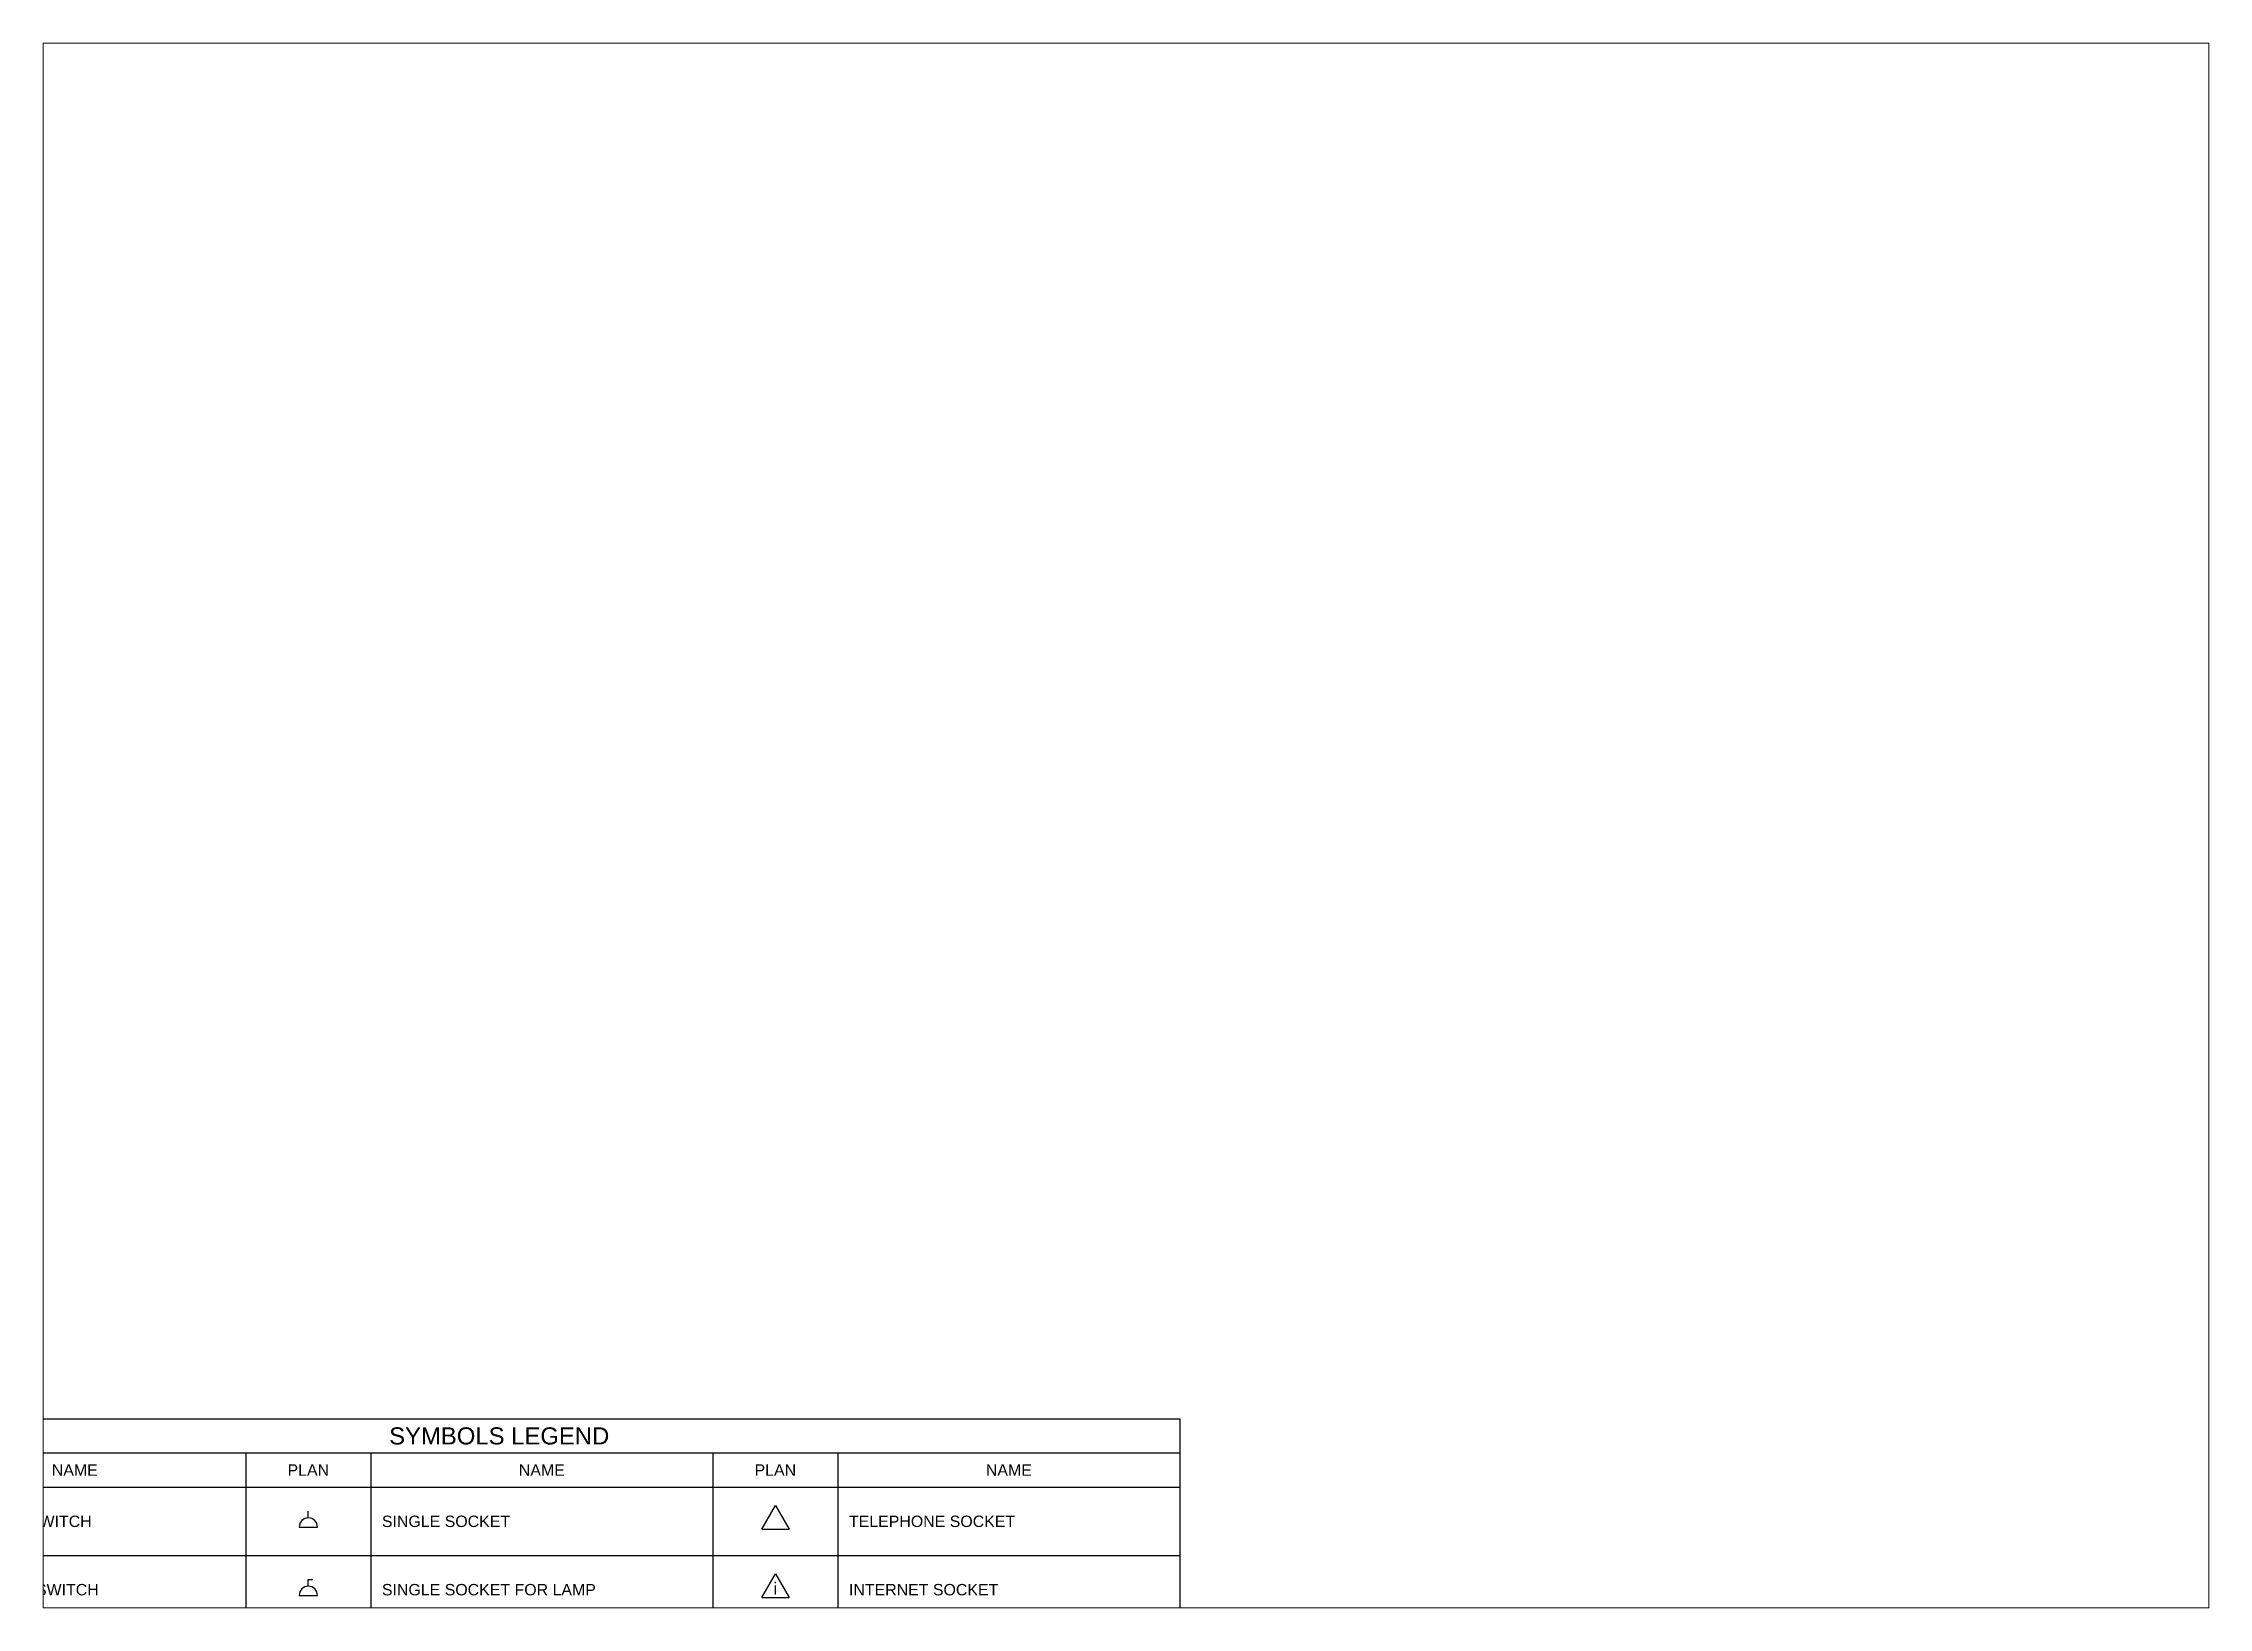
# Paper-space layout 'cad-block.com' of a CAD drawing. Header units: millimetres. Extents: x 0 to 257, y 5 to 190.
# The model-space entities are those that its viewports show. They can reach past a viewport. Long polylines and large blocks are cut down to what shows.
import ezdxf
from ezdxf.enums import TextEntityAlignment as Align

# ---------------------------------------------------------------- set-up
doc = ezdxf.new("R2010")
doc.units = ezdxf.units.MM
for name, color, linetype in [('cad-block.com', 250, 'Continuous'), ('socket', 7, 'Continuous'), ('txt', 169, 'Continuous')]:
    doc.layers.add(name, color=color, linetype=linetype)
doc.styles.add('ARIAL', font='arial.ttf')

# ---------------------------------------------------------------- blocks, each defined once
blk = doc.blocks.new('socket 1 table lamp')
at = {"color": 0}
blk.add_lwpolyline([(-40, 0), (40, 0, 1)], format="xyb", close=True, dxfattribs=at)
blk.add_lwpolyline([(0, 70), (20, 70)])
blk.add_lwpolyline([(0, 40), (0, 70)], dxfattribs=at)
blk = doc.blocks.new('socket 1')
at = {"color": 0}
blk.add_lwpolyline([(-40, 0), (40, 0, 1)], format="xyb", close=True, dxfattribs=at)
blk.add_lwpolyline([(0, 40), (0, 70)], dxfattribs=at)
blk = doc.blocks.new('socket int')
at = {"color": 0}
for p, q in [((-40, 0), (0, 69.3)), ((0, 69.3), (40, 0)), ((-40, 0), (40, 0))]:
    blk.add_line(p, q, dxfattribs=at)
at = {"color": 0, "style": 'ARIAL'}
blk.add_text('i', height=36, dxfattribs=at).set_placement((0, 26.4), align=Align.MIDDLE_CENTER)
blk = doc.blocks.new('socket tel')
at = {"color": 0}
for p, q in [((-40, 0), (0, 69.3)), ((0, 69.3), (40, 0)), ((-40, 0), (40, 0))]:
    blk.add_line(p, q, dxfattribs=at)

msp = doc.modelspace()

# ---------------------------------------------------------------- linework, layer by layer
at = {"layer": 'txt'}
for p, q in [((12448, 5594), (12448, 194)), ((148, 5294), (12448, 5294)), ((4248, 5294), (4248, 194)), ((5348, 5294), (5348, 194)), ((8348, 5294), (8348, 194)), ((9448, 5294), (9448, 194)), ((148, 4994), (12448, 4994)), ((148, 4394), (4248, 4394)), ((4248, 4394), (12448, 4394))]:
    msp.add_line(p, q, dxfattribs=at)
at = {"layer": 'txt', "flags": 128}
msp.add_lwpolyline([(148, 5594), (12448, 5594)], dxfattribs=at)

# ---------------------------------------------------------------- block references
at = {"layer": 'socket'}
for name, p, xscale, yscale, zscale in [('socket 1', (4798, 4644), 1.999999999998181, 1.999999999998181, 1.999999999998181), ('socket tel', (8898, 4624), 2.999999999997272, 2.999999999997272, 100), ('socket 1 table lamp', (4798, 4044), 1.999999999998181, 1.999999999998181, 1.999999999998181), ('socket int', (8898, 4024), 2.999999999997272, 2.999999999997272, 100)]:
    msp.add_blockref(name, p, dxfattribs=dict(at, xscale=xscale, yscale=yscale, zscale=zscale))

# ---------------------------------------------------------------- texts
at = {"layer": 'txt', "style": 'ARIAL'}
for s, height, p in [('SYMBOLS LEGEND', 150, (6474, 5444)), ('NAME', 100, (2748, 5144)), ('PLAN', 100, (4798, 5144)), ('NAME', 100, (6848, 5144)), ('PLAN', 100, (8898, 5144)), ('NAME', 100, (10948, 5144))]:
    msp.add_text(s, height=height, dxfattribs=at).set_placement(p, align=Align.MIDDLE_CENTER)
for s, p in [('SINGLE GANG SWITCH  ', (1344, 4694)), ('SINGLE SOCKET ', (5444, 4694)), ('TELEPHONE SOCKET ', (9544, 4694)), ('DOUBLE GANG SWITCH  ', (1344, 4094)), ('SINGLE SOCKET FOR LAMP', (5444, 4094)), ('INTERNET SOCKET ', (9544, 4094))]:
    msp.add_text(s, height=100, dxfattribs=at).set_placement(p, align=Align.MIDDLE_LEFT)

psp = doc.layouts.new('cad-block.com')

# ---------------------------------------------------------------- viewports
at = {"layer": 'cad-block.com'}
psp.add_viewport(center=(128.26, 97.64), size=(256.95, 185.6463), view_center_point=(11976.36, 10803.06), view_height=13734.5164, dxfattribs=at)

doc.saveas('drawing.dxf')
